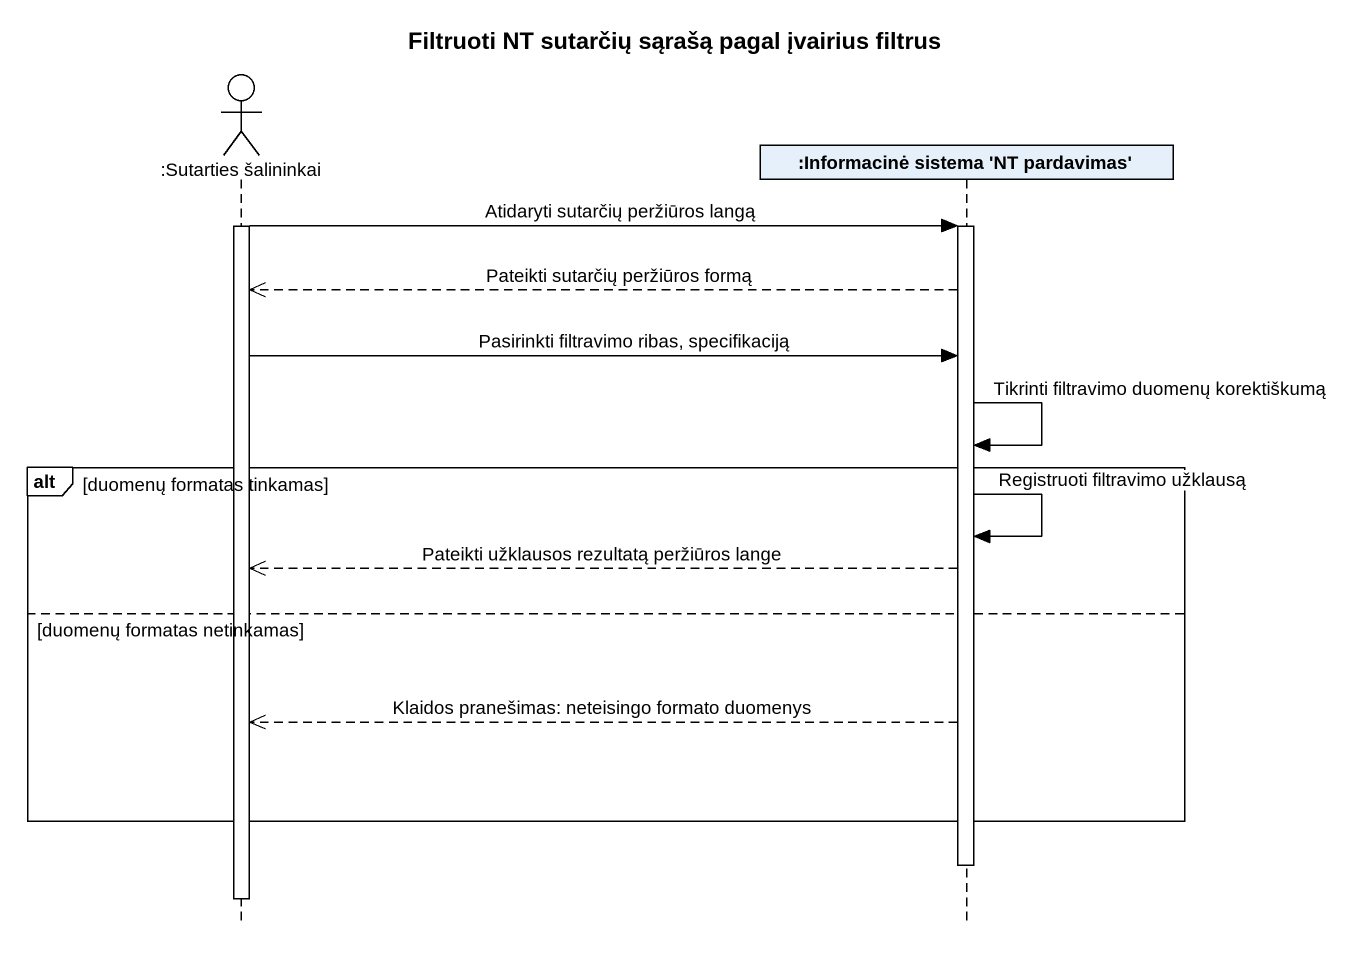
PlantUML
@startuml
title Filtruoti NT sutarčių sąrašą pagal įvairius filtrus
hide footbox
actor ":Sutarties šalininkai" as Sutarties_šalininkai
participant ":Informacinė sistema 'NT pardavimas'" as Informacinė_sistema_NT

activate Sutarties_šalininkai
Sutarties_šalininkai -> Informacinė_sistema_NT : Atidaryti sutarčių peržiūros langą
activate Informacinė_sistema_NT
Informacinė_sistema_NT -->> Sutarties_šalininkai : Pateikti sutarčių peržiūros formą
Sutarties_šalininkai -> Informacinė_sistema_NT : Pasirinkti filtravimo ribas, specifikaciją
Informacinė_sistema_NT -> Informacinė_sistema_NT : Tikrinti filtravimo duomenų korektiškumą
alt duomenų formatas tinkamas
  Informacinė_sistema_NT -> Informacinė_sistema_NT : Registruoti filtravimo užklausą
  Informacinė_sistema_NT -->> Sutarties_šalininkai : Pateikti užklausos rezultatą peržiūros lange
else duomenų formatas netinkamas
  Informacinė_sistema_NT -->> Sutarties_šalininkai : Klaidos pranešimas: neteisingo formato duomenys
end
deactivate Informacinė_sistema_NT
deactivate Sutarties_šalininkai
@enduml
